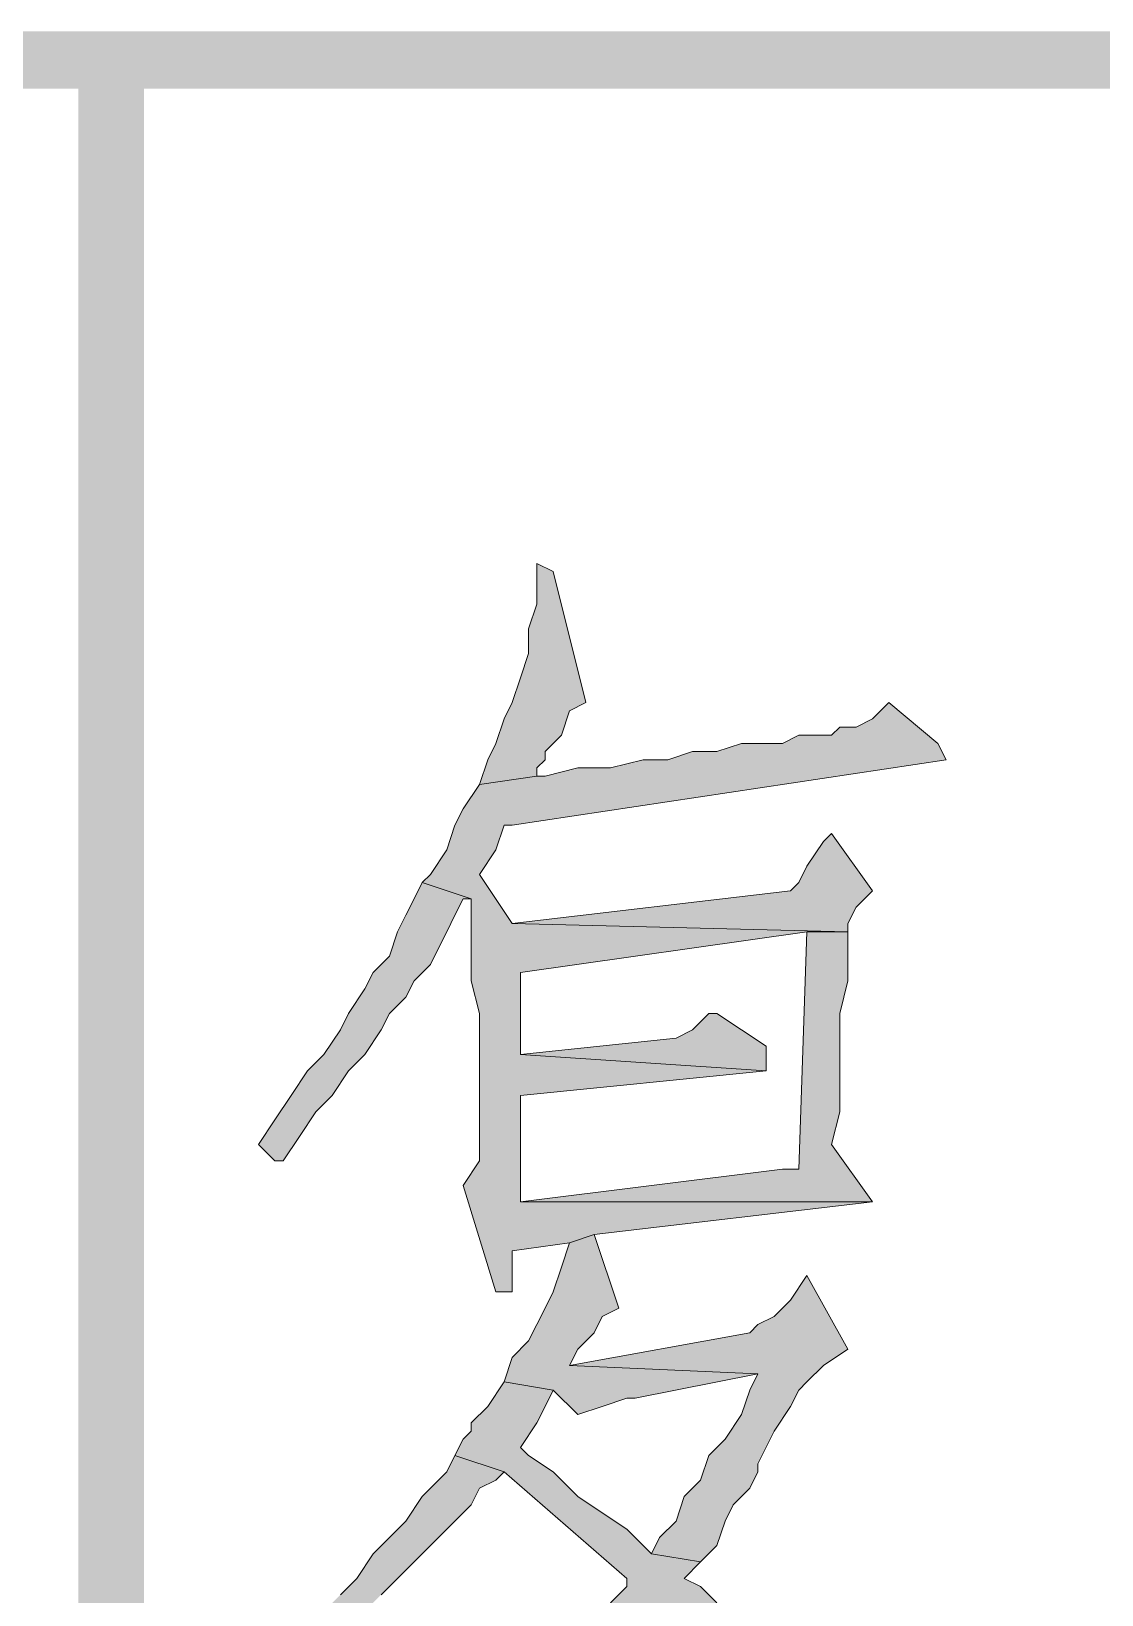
# Model space of a CAD drawing. Header units: millimetres. Extents: x 24 to 410, y 10 to 282.
# Drawn here: x 267.68 to 273.22, y 14.01 to 22.1 of the extents above; entities that cross this region are included whole.
import ezdxf

# ---------------------------------------------------------------- set-up
doc = ezdxf.new("R2010")
doc.units = ezdxf.units.MM

msp = doc.modelspace()

# ---------------------------------------------------------------- hatches: boundary and pattern name
h = msp.add_hatch(color=7)
h.dxf.hatch_style = 2
h.paths.add_polyline_path([(30.098965, 22.098), (30.098965, 21.801667), (410.082965, 22.098)])
h = msp.add_hatch(color=7)
h.dxf.hatch_style = 2
h.paths.add_polyline_path([(30.098965, 21.801667), (410.082965, 22.098), (410.082965, 21.801667)])
h = msp.add_hatch(color=7)
h.dxf.hatch_style = 2
h.paths.add_polyline_path([(268.266333, 21.971), (267.927667, 21.971), (268.266333, 9.948333)])
h = msp.add_hatch(color=7)
h.dxf.hatch_style = 2
h.paths.add_polyline_path([(267.927667, 21.971), (268.266333, 9.948333), (267.927667, 9.948333)])
h = msp.add_hatch(color=7)
h.dxf.hatch_style = 2
h.paths.add_polyline_path([(270.298333, 19.346333), (270.298333, 19.134667), (270.256, 19.007667), (270.256, 18.880667), (270.213667, 18.753667), (270.171333, 18.626667), (270.129, 18.542), (270.086667, 18.415), (270.044333, 18.330333), (270.002, 18.203333), (270.298333, 18.245667), (270.298333, 18.288), (270.340667, 18.330333), (270.340667, 18.372667), (270.425333, 18.457333), (270.467667, 18.584333), (270.552333, 18.626667), (270.383, 19.304)])
h = msp.add_hatch(color=7)
h.dxf.hatch_style = 2
h.paths.add_polyline_path([(272.118667, 18.626667), (272.034, 18.542), (271.949333, 18.499667), (271.864667, 18.499667), (271.822333, 18.457333), (271.653, 18.457333), (271.568333, 18.415), (271.356667, 18.415), (271.229667, 18.372667), (271.102667, 18.372667), (270.975667, 18.330333), (270.848667, 18.330333), (270.679333, 18.288), (270.51, 18.288), (270.340667, 18.245667), (270.298333, 18.245667), (270.002, 18.203333), (269.917333, 18.076333), (269.875, 17.991667), (269.832667, 17.864667), (269.748, 17.737667), (269.705667, 17.695333), (269.959667, 17.610667), (269.959667, 17.187333), (270.002, 17.018), (270.002, 16.256), (269.917333, 16.129), (270.086667, 15.578667), (270.171333, 15.578667), (270.171333, 15.621), (270.171333, 15.790333), (270.467667, 15.832667), (270.594667, 15.875), (272.034, 16.044333), (270.213667, 16.044333), (270.213667, 16.171333), (270.213667, 16.594667), (271.483667, 16.721667), (270.213667, 16.806333), (270.213667, 17.229667), (271.695333, 17.441333), (271.907, 17.441333), (270.171333, 17.483667), (270.002, 17.737667), (270.086667, 17.864667), (270.129, 17.991667), (270.171333, 17.991667), (272.415, 18.330333), (272.372667, 18.415)])
h = msp.add_hatch(color=7)
h.dxf.hatch_style = 2
h.paths.add_polyline_path([(271.822333, 17.949333), (271.78, 17.907), (271.695333, 17.78), (271.653, 17.695333), (271.610667, 17.653), (270.171333, 17.483667), (271.907, 17.441333), (271.907, 17.483667), (271.949333, 17.568333), (272.034, 17.653)])
h = msp.add_hatch(color=7)
h.dxf.hatch_style = 2
h.paths.add_polyline_path([(269.705667, 17.695333), (269.663333, 17.610667), (269.621, 17.526), (269.578667, 17.441333), (269.536333, 17.314333), (269.451667, 17.229667), (269.409333, 17.145), (269.324667, 17.018), (269.282333, 16.933333), (269.197667, 16.806333), (269.113, 16.721667), (269.028333, 16.594667), (268.943667, 16.467667), (268.859, 16.340667), (268.943667, 16.256), (268.986, 16.256), (269.070667, 16.383), (269.155333, 16.51), (269.24, 16.594667), (269.324667, 16.721667), (269.409333, 16.806333), (269.494, 16.933333), (269.536333, 17.018), (269.621, 17.102667), (269.663333, 17.187333), (269.748, 17.272), (269.790333, 17.356667), (269.832667, 17.441333), (269.875, 17.526), (269.917333, 17.610667), (269.959667, 17.610667)])
h = msp.add_hatch(color=7)
h.dxf.hatch_style = 2
h.paths.add_polyline_path([(271.907, 17.441333), (271.695333, 17.441333), (271.653, 16.213667), (271.568333, 16.213667), (270.213667, 16.044333), (272.034, 16.044333), (271.822333, 16.340667), (271.864667, 16.51), (271.864667, 17.018), (271.907, 17.187333)])
h = msp.add_hatch(color=7)
h.dxf.hatch_style = 2
h.paths.add_polyline_path([(271.229667, 17.018), (271.187333, 17.018), (271.102667, 16.933333), (271.018, 16.891), (270.213667, 16.806333), (271.483667, 16.721667), (271.483667, 16.848667)])
h = msp.add_hatch(color=7)
h.dxf.hatch_style = 2
h.paths.add_polyline_path([(270.594667, 15.875), (270.467667, 15.832667), (270.425333, 15.705667), (270.383, 15.578667), (270.340667, 15.494), (270.298333, 15.409333), (270.256, 15.324667), (270.171333, 15.24), (270.129, 15.113), (270.383, 15.070667), (270.51, 14.943667), (270.637, 14.986), (270.764, 15.028333), (270.806333, 15.028333), (271.441333, 15.155333), (270.467667, 15.197667), (270.51, 15.282333), (270.594667, 15.367), (270.637, 15.451667), (270.721667, 15.494)])
h = msp.add_hatch(color=7)
h.dxf.hatch_style = 2
h.paths.add_polyline_path([(271.695333, 15.663333), (271.610667, 15.536333), (271.526, 15.451667), (271.441333, 15.409333), (271.399, 15.367), (270.467667, 15.197667), (271.441333, 15.155333), (271.399, 15.070667), (271.356667, 14.943667), (271.272, 14.816667), (271.187333, 14.732), (271.145, 14.605), (271.060333, 14.520333), (271.018, 14.393333), (270.933333, 14.308667), (270.891, 14.224), (271.145, 14.181667), (271.229667, 14.266333), (271.272, 14.393333), (271.314333, 14.478), (271.399, 14.562667), (271.441333, 14.647333), (271.441333, 14.689667), (271.526, 14.859), (271.610667, 14.986), (271.653, 15.070667), (271.695333, 15.113), (271.78, 15.197667), (271.907, 15.282333)])
h = msp.add_hatch(color=7)
h.dxf.hatch_style = 2
h.paths.add_polyline_path([(270.129, 15.113), (270.044333, 14.986), (269.959667, 14.901333), (269.959667, 14.859), (269.917333, 14.816667), (269.875, 14.732), (270.129, 14.647333), (270.764, 14.097), (270.764, 14.054667), (270.679333, 13.97), (270.637, 13.927667), (270.594667, 13.885333), (270.552333, 13.843), (270.51, 13.800667), (270.425333, 13.716), (270.383, 13.673667), (270.298333, 13.631333), (270.256, 13.546667), (270.171333, 13.504333), (270.086667, 13.462), (270.002, 13.377333), (269.917333, 13.335), (269.832667, 13.250333), (269.705667, 13.208), (269.621, 13.123333), (269.494, 13.038667), (269.409333, 12.996333), (269.282333, 12.911667), (269.155333, 12.827), (269.028333, 12.742333), (269.113, 12.657667), (269.24, 12.7), (269.367, 12.784667), (269.494, 12.827), (269.578667, 12.911667), (269.705667, 12.954), (269.790333, 12.996333), (269.917333, 13.081), (270.002, 13.123333), (270.086667, 13.208), (270.171333, 13.250333), (270.256, 13.292667), (270.340667, 13.377333), (270.425333, 13.419667), (270.467667, 13.462), (270.552333, 13.546667), (270.594667, 13.589), (270.679333, 13.631333), (270.721667, 13.716), (270.764, 13.758333), (270.806333, 13.800667), (270.891, 13.885333), (270.933333, 13.927667), (271.229667, 13.97), (271.145, 14.054667), (271.060333, 14.097), (271.145, 14.181667), (270.891, 14.224), (270.848667, 14.266333), (270.764, 14.351), (270.637, 14.435667), (270.51, 14.520333), (270.383, 14.647333), (270.256, 14.732), (270.213667, 14.774333), (270.298333, 14.901333), (270.340667, 14.986), (270.383, 15.070667)])
h = msp.add_hatch(color=7)
h.dxf.hatch_style = 2
h.paths.add_polyline_path([(269.875, 14.732), (269.832667, 14.647333), (269.748, 14.562667), (269.705667, 14.520333), (269.621, 14.393333), (269.536333, 14.308667), (269.451667, 14.224), (269.367, 14.097), (269.282333, 14.012333), (269.155333, 13.885333), (269.070667, 13.758333), (269.113, 13.673667), (269.155333, 13.716), (269.282333, 13.800667), (269.367, 13.885333), (269.494, 14.012333), (269.578667, 14.097), (269.663333, 14.181667), (269.748, 14.266333), (269.832667, 14.351), (269.875, 14.393333), (269.959667, 14.478), (270.002, 14.562667), (270.086667, 14.605), (270.129, 14.647333)])

# ---------------------------------------------------------------- linework, layer by layer
at = {"color": 7, "lineweight": 0}
for points in [[(270.298333, 19.346333), (270.298333, 19.134667), (270.256, 19.007667), (270.256, 18.880667), (270.213667, 18.753667), (270.171333, 18.626667), (270.129, 18.542), (270.086667, 18.415), (270.044333, 18.330333), (270.002, 18.203333), (270.298333, 18.245667), (270.298333, 18.288), (270.340667, 18.330333), (270.340667, 18.372667), (270.425333, 18.457333), (270.467667, 18.584333), (270.552333, 18.626667), (270.383, 19.304)], [(272.118667, 18.626667), (272.034, 18.542), (271.949333, 18.499667), (271.864667, 18.499667), (271.822333, 18.457333), (271.653, 18.457333), (271.568333, 18.415), (271.356667, 18.415), (271.229667, 18.372667), (271.102667, 18.372667), (270.975667, 18.330333), (270.848667, 18.330333), (270.679333, 18.288), (270.51, 18.288), (270.340667, 18.245667), (270.298333, 18.245667), (270.002, 18.203333), (269.917333, 18.076333), (269.875, 17.991667), (269.832667, 17.864667), (269.748, 17.737667), (269.705667, 17.695333), (269.959667, 17.610667), (269.959667, 17.187333), (270.002, 17.018), (270.002, 16.256), (269.917333, 16.129), (270.086667, 15.578667), (270.171333, 15.578667), (270.171333, 15.621), (270.171333, 15.790333), (270.467667, 15.832667), (270.594667, 15.875), (272.034, 16.044333), (270.213667, 16.044333), (270.213667, 16.171333), (270.213667, 16.594667), (271.483667, 16.721667), (270.213667, 16.806333), (270.213667, 17.229667), (271.695333, 17.441333), (271.907, 17.441333), (270.171333, 17.483667), (270.002, 17.737667), (270.086667, 17.864667), (270.129, 17.991667), (270.171333, 17.991667), (272.415, 18.330333), (272.372667, 18.415)], [(271.822333, 17.949333), (271.78, 17.907), (271.695333, 17.78), (271.653, 17.695333), (271.610667, 17.653), (270.171333, 17.483667), (271.907, 17.441333), (271.907, 17.483667), (271.949333, 17.568333), (272.034, 17.653)], [(269.705667, 17.695333), (269.663333, 17.610667), (269.621, 17.526), (269.578667, 17.441333), (269.536333, 17.314333), (269.451667, 17.229667), (269.409333, 17.145), (269.324667, 17.018), (269.282333, 16.933333), (269.197667, 16.806333), (269.113, 16.721667), (269.028333, 16.594667), (268.943667, 16.467667), (268.859, 16.340667), (268.943667, 16.256), (268.986, 16.256), (269.070667, 16.383), (269.155333, 16.51), (269.24, 16.594667), (269.324667, 16.721667), (269.409333, 16.806333), (269.494, 16.933333), (269.536333, 17.018), (269.621, 17.102667), (269.663333, 17.187333), (269.748, 17.272), (269.790333, 17.356667), (269.832667, 17.441333), (269.875, 17.526), (269.917333, 17.610667), (269.959667, 17.610667)], [(271.907, 17.441333), (271.695333, 17.441333), (271.653, 16.213667), (271.568333, 16.213667), (270.213667, 16.044333), (272.034, 16.044333), (271.822333, 16.340667), (271.864667, 16.51), (271.864667, 17.018), (271.907, 17.187333)], [(271.229667, 17.018), (271.187333, 17.018), (271.102667, 16.933333), (271.018, 16.891), (270.213667, 16.806333), (271.483667, 16.721667), (271.483667, 16.848667)], [(270.594667, 15.875), (270.467667, 15.832667), (270.425333, 15.705667), (270.383, 15.578667), (270.340667, 15.494), (270.298333, 15.409333), (270.256, 15.324667), (270.171333, 15.24), (270.129, 15.113), (270.383, 15.070667), (270.51, 14.943667), (270.637, 14.986), (270.764, 15.028333), (270.806333, 15.028333), (271.441333, 15.155333), (270.467667, 15.197667), (270.51, 15.282333), (270.594667, 15.367), (270.637, 15.451667), (270.721667, 15.494)], [(271.695333, 15.663333), (271.610667, 15.536333), (271.526, 15.451667), (271.441333, 15.409333), (271.399, 15.367), (270.467667, 15.197667), (271.441333, 15.155333), (271.399, 15.070667), (271.356667, 14.943667), (271.272, 14.816667), (271.187333, 14.732), (271.145, 14.605), (271.060333, 14.520333), (271.018, 14.393333), (270.933333, 14.308667), (270.891, 14.224), (271.145, 14.181667), (271.229667, 14.266333), (271.272, 14.393333), (271.314333, 14.478), (271.399, 14.562667), (271.441333, 14.647333), (271.441333, 14.689667), (271.526, 14.859), (271.610667, 14.986), (271.653, 15.070667), (271.695333, 15.113), (271.78, 15.197667), (271.907, 15.282333)]]:
    msp.add_lwpolyline(points, close=True, dxfattribs=at)
for points in [[(271.229667, 13.97), (271.145, 14.054667), (271.060333, 14.097), (271.145, 14.181667), (270.891, 14.224), (270.848667, 14.266333), (270.764, 14.351), (270.637, 14.435667), (270.51, 14.520333), (270.383, 14.647333), (270.256, 14.732), (270.213667, 14.774333), (270.298333, 14.901333), (270.340667, 14.986), (270.383, 15.070667), (270.129, 15.113), (270.044333, 14.986), (269.959667, 14.901333), (269.959667, 14.859), (269.917333, 14.816667), (269.875, 14.732), (270.129, 14.647333), (270.764, 14.097), (270.764, 14.054667), (270.679333, 13.97)], [(269.494, 14.012333), (269.578667, 14.097), (269.663333, 14.181667), (269.748, 14.266333), (269.832667, 14.351), (269.875, 14.393333), (269.959667, 14.478), (270.002, 14.562667), (270.086667, 14.605), (270.129, 14.647333), (269.875, 14.732), (269.832667, 14.647333), (269.748, 14.562667), (269.705667, 14.520333), (269.621, 14.393333), (269.536333, 14.308667), (269.451667, 14.224), (269.367, 14.097), (269.282333, 14.012333)]]:
    msp.add_lwpolyline(points, dxfattribs=at)

doc.saveas('drawing.dxf')
